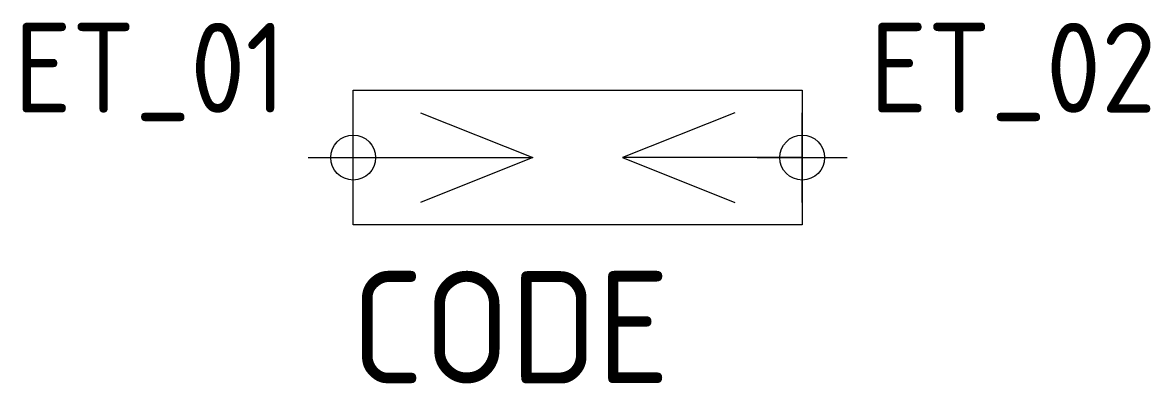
# Model space of a CAD drawing. Extents: x 357.6 to 382.8, y 3615 to 3623.
import ezdxf
from ezdxf.enums import TextEntityAlignment as Align

# ---------------------------------------------------------------- set-up
doc = ezdxf.new("R2010")
doc.units = 0
doc.header["$LTSCALE"] = 10
doc.header["$MEASUREMENT"] = 0
doc.header["$PDMODE"] = 34
doc.header["$PDSIZE"] = -5
doc.layers.get('0').update_dxf_attribs({"linetype": 'CONTINUOUS'})
for name, color, linetype in [('C', 7, 'CONTINUOUS'), ('TKST2', 1, 'CONTINUOUS'), ('TKST3', 3, 'CONTINUOUS')]:
    doc.layers.add(name, color=color, linetype=linetype)
doc.styles.get("Standard").update_dxf_attribs({"font": 'iso8.shx'})

msp = doc.modelspace()

# ---------------------------------------------------------------- linework, layer by layer
msp.add_lwpolyline([(365, 3618.5), (365, 3621.5), (375, 3621.5), (375, 3618.5)], close=True)
for points in [[(366.5, 3621), (369, 3620), (366.5, 3619)], [(373.5, 3621), (371, 3620), (373.5, 3619)], [(365, 3620), (369, 3620)], [(375, 3620), (371, 3620)]]:
    msp.add_lwpolyline(points)
at = {"layer": 'C', "color": 1}
msp.add_point((365, 3620), dxfattribs=at)
at = {"layer": 'C', "color": 2}
msp.add_point((375, 3620), dxfattribs=at)

# ---------------------------------------------------------------- texts
at = {"layer": 'TKST2'}
msp.add_attdef('ET_01', text='', height=2, dxfattribs=at).set_placement((363.5, 3621), align=Align.RIGHT)
msp.add_attdef('ET_02', (376.5, 3621), '', height=2, dxfattribs=at)
at = {"layer": 'TKST3'}
msp.add_attdef('CODE', (364.955, 3614.972), '-F', height=2.5, dxfattribs=at)

doc.saveas('drawing.dxf')
